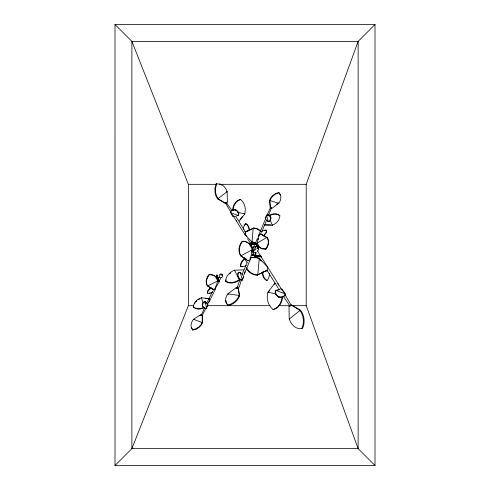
<?xml version="1.0" encoding="UTF-8"?>
<svg xmlns="http://www.w3.org/2000/svg" width="490" height="490" viewBox="0 0 490 490"><rect width="100%" height="100%" fill="white"/><g stroke="black" fill="none" stroke-linecap="round" stroke-linejoin="round"><path stroke-width="0.73" d="M202.272 315.376L202.205 322.334A9.488 7.154 -41.8 0 1 199.032 326.775L195.908 328.802L192.521 329.697L192.852 330.076L196.239 329.182L199.357 327.161A9.488 7.154 -41.8 0 0 202.529 322.72L202.272 315.376L200.557 314.77L193.544 319.278A9.488 7.154 -41.8 0 0 191.21 327.136L192.852 330.076M232.695 210.192L232.738 209.034A12.097 9.904 82.2 0 1 240.008 199.595L240.547 199.528A11.809 9.671 82.2 0 1 245.337 209.365L244.798 213.922L239.047 221.4L236.113 217.076M233.234 210.13L233.277 208.973A12.097 9.904 82.2 0 1 240.547 199.534M270.578 207.509L271.374 207.882M246.525 268.924A14.363 12.109 74.9 0 0 257.183 275.123L267.179 270.241L267.473 266.94L259.265 258.304A14.363 12.109 74.9 0 0 250.464 258.138M255.253 242.869A12.183 10.198 75.6 0 1 251.958 242.011L245.123 234.814L245.374 232.076L253.698 228.058A12.183 10.198 75.6 0 1 261.17 231.464M245.527 234.03L245.711 231.978L253.698 228.058M204.593 307.677L201.298 315.303M202.052 315.585L206.235 307.738M240.21 279.153L236.915 288.408M219.11 281.983L216.549 275.129L219.11 281.983L219.557 281.64L216.966 274.964L217.07 275.435M255.406 243.916L249.949 242.96L250.016 243.659L255.039 244.712M253.483 254.91L253.361 255.566L259.253 256.613M258.206 239.696L258.469 238.256M258.732 236.817L258.996 235.378L260.913 234.263L267.209 237.687L260.692 234.085L258.775 235.2L257.226 243.04A9.812 8.214 -49.7 0 0 260.87 248.142L266.021 249.141L267.111 247.615L268.447 244.185A9.812 8.214 -49.7 0 0 267.209 237.687M261.666 256.552L261.587 257.005L252.203 255.063L252.319 254.408L261.666 256.552L260.6 256.38M250.084 258.714L250.347 257.311M240.474 255.639L248.001 260.747L250.249 259.541L252.27 249.741A11.57 9.922 -68.2 0 0 242.599 241.435L242.158 241.258A11.57 9.922 -68.2 0 0 240.474 255.639L247.971 260.735M254.965 257.807L256.166 252.65L255.817 252.675L254.488 257.832M254.573 245.833L255.382 242.403M216.739 278.596A9.812 8.214 -46 0 0 214.001 275.404L210.933 274.363L209.23 274.351L208.036 275.803L206.486 279.141A9.812 8.214 -46 0 0 207.307 285.701L213.364 289.529L215.349 288.543L216.059 285.701M207.301 285.701L213.573 289.719L215.557 288.733L217.615 281.003A9.812 8.214 -46 0 0 214.302 275.68L209.23 274.351M271.368 207.932L268.496 215.582M375.003 465.5L358.141 448.638L306.207 305.68L306.207 184.32L358.141 41.362L375.003 24.5L114.997 24.5L115.015 465.5L375.003 465.5L375.003 24.5M232.768 216.164L230.484 212.636L230.588 211.925A7.105 3.657 20.6 0 1 234.441 210.137L235.672 210.228A6.817 3.504 20.6 0 1 238.152 212.531L238.704 214.106L238.244 215.429L234.306 216.715L232.768 216.164L231.764 214.02M235.672 210.228L235.837 209.781L234.606 209.696A7.105 3.657 20.6 0 0 230.747 211.484L230.484 212.636L238.244 215.429L238.863 213.658L238.318 212.084A6.817 3.504 20.6 0 0 235.837 209.781M278.804 297.301L279 296.775A8.33 4.367 20.4 0 0 285.211 293.816L282.43 289.529L280.58 288.861L275.864 290.454L275.668 290.987A8.33 4.367 20.4 0 0 278.804 297.301A8.33 4.367 20.4 0 0 285.009 294.349L285.211 293.816L275.864 290.454A8.33 4.367 20.4 0 0 279 296.775M282.43 289.529L282.295 289.896L281.805 289.713M115.015 24.5L131.877 41.362L188.362 184.32L188.362 305.68L131.877 448.638L115.015 465.5M243.579 276.96L242.385 279.98L241.925 280.145A6.713 2.793 70.5 0 1 237.558 276.311A6.713 2.793 70.5 0 1 239.751 272.52L240.21 272.354L243.15 275.454L243.579 276.96L243.261 277.077M216.182 183.909L214.926 188.074L215.037 192.693A11.778 8.881 79.8 0 0 217.664 198.934L225.596 203.43L227.354 202.009L227.146 191.67A11.778 8.881 79.8 0 0 220.353 184.093L216.182 183.909L216.8 183.811L215.539 187.976L215.649 192.595A11.778 8.881 79.8 0 0 218.283 198.836L225.596 203.43M265.286 218.393L266.542 215.245L267.056 214.981A5.727 2.946 75.3 0 1 270.027 216.684L270.541 217.536A5.488 2.824 75.3 0 1 270.18 220.243L269.402 221.333L268.318 221.652L265.635 219.661L265.286 218.393L267.424 214.883A5.727 2.946 75.3 0 1 270.394 216.586L270.909 217.438A5.488 2.824 75.3 0 1 270.547 220.139L269.769 221.235L268.318 221.652L266.542 215.245L266.909 215.147M242.323 274.057L243.855 269.904L234.441 270.204A11.57 8.826 -30.1 0 0 225.645 281.125L225.945 281.646A11.57 8.826 -30.1 0 0 239.739 279.986L234.441 270.204M268.912 215.735L269.959 215.049A9.745 7.981 -43.1 0 1 279.551 215.441L279.845 215.765A9.512 7.791 -43.1 0 1 275.607 223.489L272.354 225.259L264.765 224.959L266.242 221.014M244.057 269.874L247.174 262.346M256.105 241.582L257.336 238.612M258.665 235.402L264.863 220.439M266.854 215.631L270.486 207.564M237.123 288.579L237.975 286.503M241.876 279.845C239.782 281.915 240.21 289.382 236.842 288.138M243.989 274.743L250.212 259.712M261.47 232.536L264.576 225.039M241.925 280.145L242.997 277.689M250.176 244.822A6.713 1.121 65.8 0 1 251.052 244.688A6.713 1.121 65.8 0 1 253.9 252.185L252.987 253.6L253.416 252.399A6.713 1.121 65.8 0 0 250.568 244.902A6.713 1.121 65.8 0 0 249.692 245.043M205.243 303.88L204.789 301.711L205.163 301.632L206.523 308.143L205.616 308.443A5.727 2.946 79 0 1 202.762 306.556L202.303 305.674A5.488 2.824 79 0 1 202.836 302.998L203.687 301.956L205.163 301.632L207.705 303.794L207.974 305.08L206.523 308.143L205.99 308.369A5.727 2.946 79 0 1 203.136 306.477L202.676 305.595A5.488 2.824 79 0 1 203.209 302.924L204.587 301.65M207.19 302.404L208.918 298.563L201.365 297.773L198.009 299.329A9.512 7.791 -39.4 0 0 193.274 306.764L193.55 307.114A9.745 7.981 -39.4 0 0 203.099 308.112L204.183 307.5M209.114 298.496L212.697 291.213M208.532 303.065L215.68 288.536M217.217 285.419L218.632 282.534M219.93 279.894L221.106 277.512M206.462 307.604L207.65 304.792M244.596 225.4L245.135 224.389M244.234 273.31L245.055 272.097L244.847 271.736M265.696 248.883L266.793 247.352L268.122 243.928A9.812 8.214 -49.7 0 0 266.885 237.43L257.226 243.04L257.544 243.297M239.965 219.722L242.538 216.28M208.36 302.397L209.72 300.597L209.016 298.68M268.998 291.464L269.898 290.276M274.394 284.316L275.294 283.128L274.847 283.183L267.901 292.144A14.363 11.827 82.8 0 0 273.028 309.484L273.671 309.404A14.363 11.827 82.8 0 0 282.565 296.701M249.484 230.539C249.386 227.875 248.412 224.745 245.79 223.569L244.173 225.431A6.78 4.281 86.7 0 0 243.493 229.222M209.536 274.627L208.342 276.084L206.792 279.416A9.812 8.214 -46 0 0 207.607 285.982L217.615 281.003L217.309 280.727M201.231 315.125L202.094 315.499M263.614 236.076L266.223 232.86A5.77 3.644 -38.6 0 0 266.48 230.398L265.415 230.086A5.47 3.454 -38.6 0 0 261.691 231.519M225.173 203.497L227.354 202.009M288.99 306.624L291.624 304.841L300.689 310.391A14.363 10.921 80.3 0 1 302.465 328.465L301.73 328.588A14.363 10.921 80.3 0 1 289.229 319.063L288.99 306.624L289.498 306.538M289.229 319.063L299.954 310.513L300.689 310.391M276.623 204.318L278.424 202.94L278.773 203.295L272.066 208.244L270.315 207.748L269.58 200.441A9.488 7.154 -45.5 0 1 272.464 195.804L275.447 193.587L278.767 192.472L279.122 192.833L275.796 193.948L272.814 196.165A9.488 7.154 -45.5 0 0 269.935 200.802L270.315 207.748M235.972 287.838L227.887 293.835A11.57 8.085 -34.5 0 0 228.064 304.982L228.438 305.527A11.57 8.085 -34.5 0 0 239.469 296.015L238.446 288.543L235.972 287.838L236.94 288.322M213.554 290.325L210.988 287.826L208.177 290.864A5.77 3.644 -34.9 0 0 207.76 293.302L208.599 293.406A5.47 3.454 -34.9 0 0 212.409 292.212M199.522 315.872L200.778 315.033L201.329 315.229M198.279 299.672L199.908 298.753M252.27 249.741L240.915 255.817A11.57 9.922 -68.2 0 1 242.599 241.435M257.183 275.123L267.179 270.241M258.206 248.105L255.664 242.164L255.388 242.293L257.801 248.295L258.206 248.105L258.665 248.84L256.46 243.812M250.568 244.902L251.052 244.688M253.9 252.185L253.416 252.399L251.793 249.888M258.212 245.619L255.4 246.752L258.401 245.851M216.96 275.888L217.376 275.729M277.714 290.233L279.759 289.48M237.558 276.311L238.018 276.152A6.713 2.793 70.5 0 1 240.21 272.354L242.385 279.98A6.713 2.793 70.5 0 1 238.018 276.152M245.937 258.708L244.541 259.173A6.713 4.673 -48 0 0 240.878 266.511L240.59 266.254A6.713 4.673 -48 0 1 244.253 258.916L247.181 262.45M216.078 278.608L219.667 277.42L216.617 278.124M226.184 202.486L231.948 210.455M245.374 232.076L245.711 231.978M245.123 234.814L246.96 236.247M270.541 217.536L270.909 217.438M265.635 219.661L268.685 221.554M258.065 258.371L259.443 258.01M267.546 270.756L262.726 272.024A8.33 5.317 86.4 0 0 267.148 280.384L266.634 280.415A8.33 5.317 86.4 0 1 262.211 272.054M244.614 231.69L248.32 230.759M251.266 242.152L252.748 241.778M202.303 305.674L202.676 305.595M226.533 191.768L227.146 191.67L217.664 198.934M277.622 283.826L278.069 283.771L278.596 285.125M268.551 292.058L267.901 292.144L276.017 294.018M244.259 213.983L244.798 213.922L237.546 212.28M236.376 220.923L236.75 220.88M266.021 249.141L262.689 248.981L261.195 248.393A9.812 8.214 -49.7 0 1 257.667 243.849M188.362 184.32L216.678 184.32M219.734 184.32L306.207 184.32M188.362 305.68L193.715 305.68M207.49 305.68L270.241 305.68M278.657 305.68L290.135 305.68M292.432 305.68L306.207 305.68M270.566 224.892L264.661 224.849M266.48 230.398L265.635 230.349A5.47 3.454 -38.6 0 0 264.716 230.471M205.371 298.459L207.613 298.667M255.302 243.934L249.949 242.96M255.204 244.479L250.016 243.659L250.121 243.114L255.143 244.167M255.676 255.266L261.538 256.221L261.415 256.876L251.554 255.161M251.885 243.689L253.257 243.983M232.879 215.857L233.289 216.01M245.368 223.599C247.989 224.775 248.963 227.899 249.061 230.57M291.115 304.933L299.954 310.513A14.363 10.921 80.3 0 1 301.73 328.588M204.789 301.711L207.448 303.843M260.668 233.473L263.393 235.806L266.003 232.591A5.77 3.644 -38.6 0 0 266.26 230.135M269.58 200.441L278.773 203.295A9.488 7.154 -45.5 0 0 280.592 195.302L278.767 192.472M259.718 259.535L261.293 261.146M272.066 224.928L272.354 225.259L270.1 219.808M202.529 322.72L193.544 319.278L193.869 319.658M209.72 300.597L208.918 298.563M201.635 298.122L201.365 297.773L203.025 302.661M210.988 287.826L210.786 287.544L209.91 288.187L207.974 290.588A5.77 3.644 -34.9 0 0 207.564 293.02L207.76 293.302M239.469 296.015L238.189 288.163M228.26 294.38L227.887 293.835L239.089 295.47A11.57 8.085 -34.5 0 1 228.064 304.982M238.998 221.652L245.417 231.85M257.403 250.88L282.712 291.072M285.051 294.784L291.189 305.282L289.976 306.048L283.532 296.572M226.049 202.548L226.839 203.803M231.151 212.678L225.529 203.13L226.539 202.493M232.664 215.086L245.251 235.071M247.548 238.722L249.673 242.097M266.909 270.168L278.4 288.42M283.459 291.801L284.237 293.075M257.801 248.295L258.261 249.024L256.16 243.947M279.649 193.599L280.243 194.94M251.523 250.641L252.344 252.601M191.541 327.522L192.037 328.894M218.73 280.17L217.235 275.95M265.537 218.326L265.629 218.663M254.904 246.782A1.831 1.831 0 0 1 255.896 249.177A1.831 1.831 0 0 1 253.502 250.17M252.387 248.234A1.831 1.831 0 0 1 254.445 246.66M257.636 245.839A4.324 4.324 0 0 1 257.636 251.107M255.86 252.473A4.324 4.324 0 0 1 253.636 252.76M219.771 277.156A1.831 1.831 0 0 1 220.096 274.173A1.831 1.831 0 0 1 222.791 275.496A1.831 1.831 0 0 1 220.623 277.573M220.745 275.086A0.747 0.655 26.2 0 1 221.327 274.4A0.747 0.655 26.2 0 1 222.172 274.945A0.747 0.655 26.2 0 1 221.743 275.723M254.475 249.153A0.747 0.655 22.5 0 1 254.065 249.839M255.021 247.413A0.876 0.839 22.5 0 1 254.561 248.528M253.55 248.246A0.876 0.839 22.5 0 1 254.108 246.893M228.438 305.527A11.57 8.085 -34.5 0 1 225.957 300.376M216.935 279.104A9.812 8.214 -46 0 1 217.217 280.17M202.829 307.769A9.745 7.981 -39.4 0 1 193.281 306.764M193.55 307.114A9.512 7.791 -39.4 0 1 193.746 305.987M194.579 303.788A9.512 7.791 -39.4 0 1 195.204 302.74M195.951 301.754A9.512 7.791 -39.4 0 1 196.815 300.848M246.403 267.577A14.363 12.109 74.9 0 0 257.783 274.964L259.265 258.304L258.665 258.463A14.363 12.109 74.9 0 0 256.313 257.679M251.554 257.728A14.363 12.109 74.9 0 1 253.912 257.434M219.74 184.191A11.778 8.881 79.8 0 1 221.462 184.993M210.29 292.842A5.47 3.454 -34.9 0 1 209.322 293.069M246.17 265.341A6.713 4.673 -48 0 1 240.878 266.511M242.599 266.438A6.713 4.673 -48 0 1 240.59 266.254M244.13 257.33A6.713 4.673 -48 0 0 244.185 258.383L243.904 258.126A6.713 4.673 -48 0 0 244.859 258.334M281.811 298.171A14.363 11.827 82.8 0 1 273.028 309.484M270.247 215.38A9.745 7.981 -43.1 0 1 279.839 215.765M260.674 231.605A12.183 10.198 75.6 0 0 253.208 228.199L251.958 242.011L252.448 241.87A12.183 10.198 75.6 0 0 255.749 242.728M225.945 281.646A11.57 8.826 -30.1 0 1 226.153 279.784M229.669 273.892A11.57 8.826 -30.1 0 1 230.802 272.918M239.439 279.465A11.57 8.826 -30.1 0 1 225.645 281.125M269.384 273.591A8.33 5.317 86.4 0 1 267.148 280.384M242.158 241.258A11.57 9.922 -68.2 0 1 248.755 243.536M249.661 244.504A11.57 9.922 -68.2 0 1 250.433 245.613M250.764 246.213A11.57 9.922 -68.2 0 1 251.315 247.493M255.645 242.342L255.241 242.532L257.648 247.407L258.052 247.217L255.645 242.342M217.468 276.623L217.052 276.783L219.146 281.805L219.557 281.64L217.468 276.623M358.141 41.362L131.877 41.362L131.877 448.638L358.141 448.638L358.141 41.362"/></g></svg>
